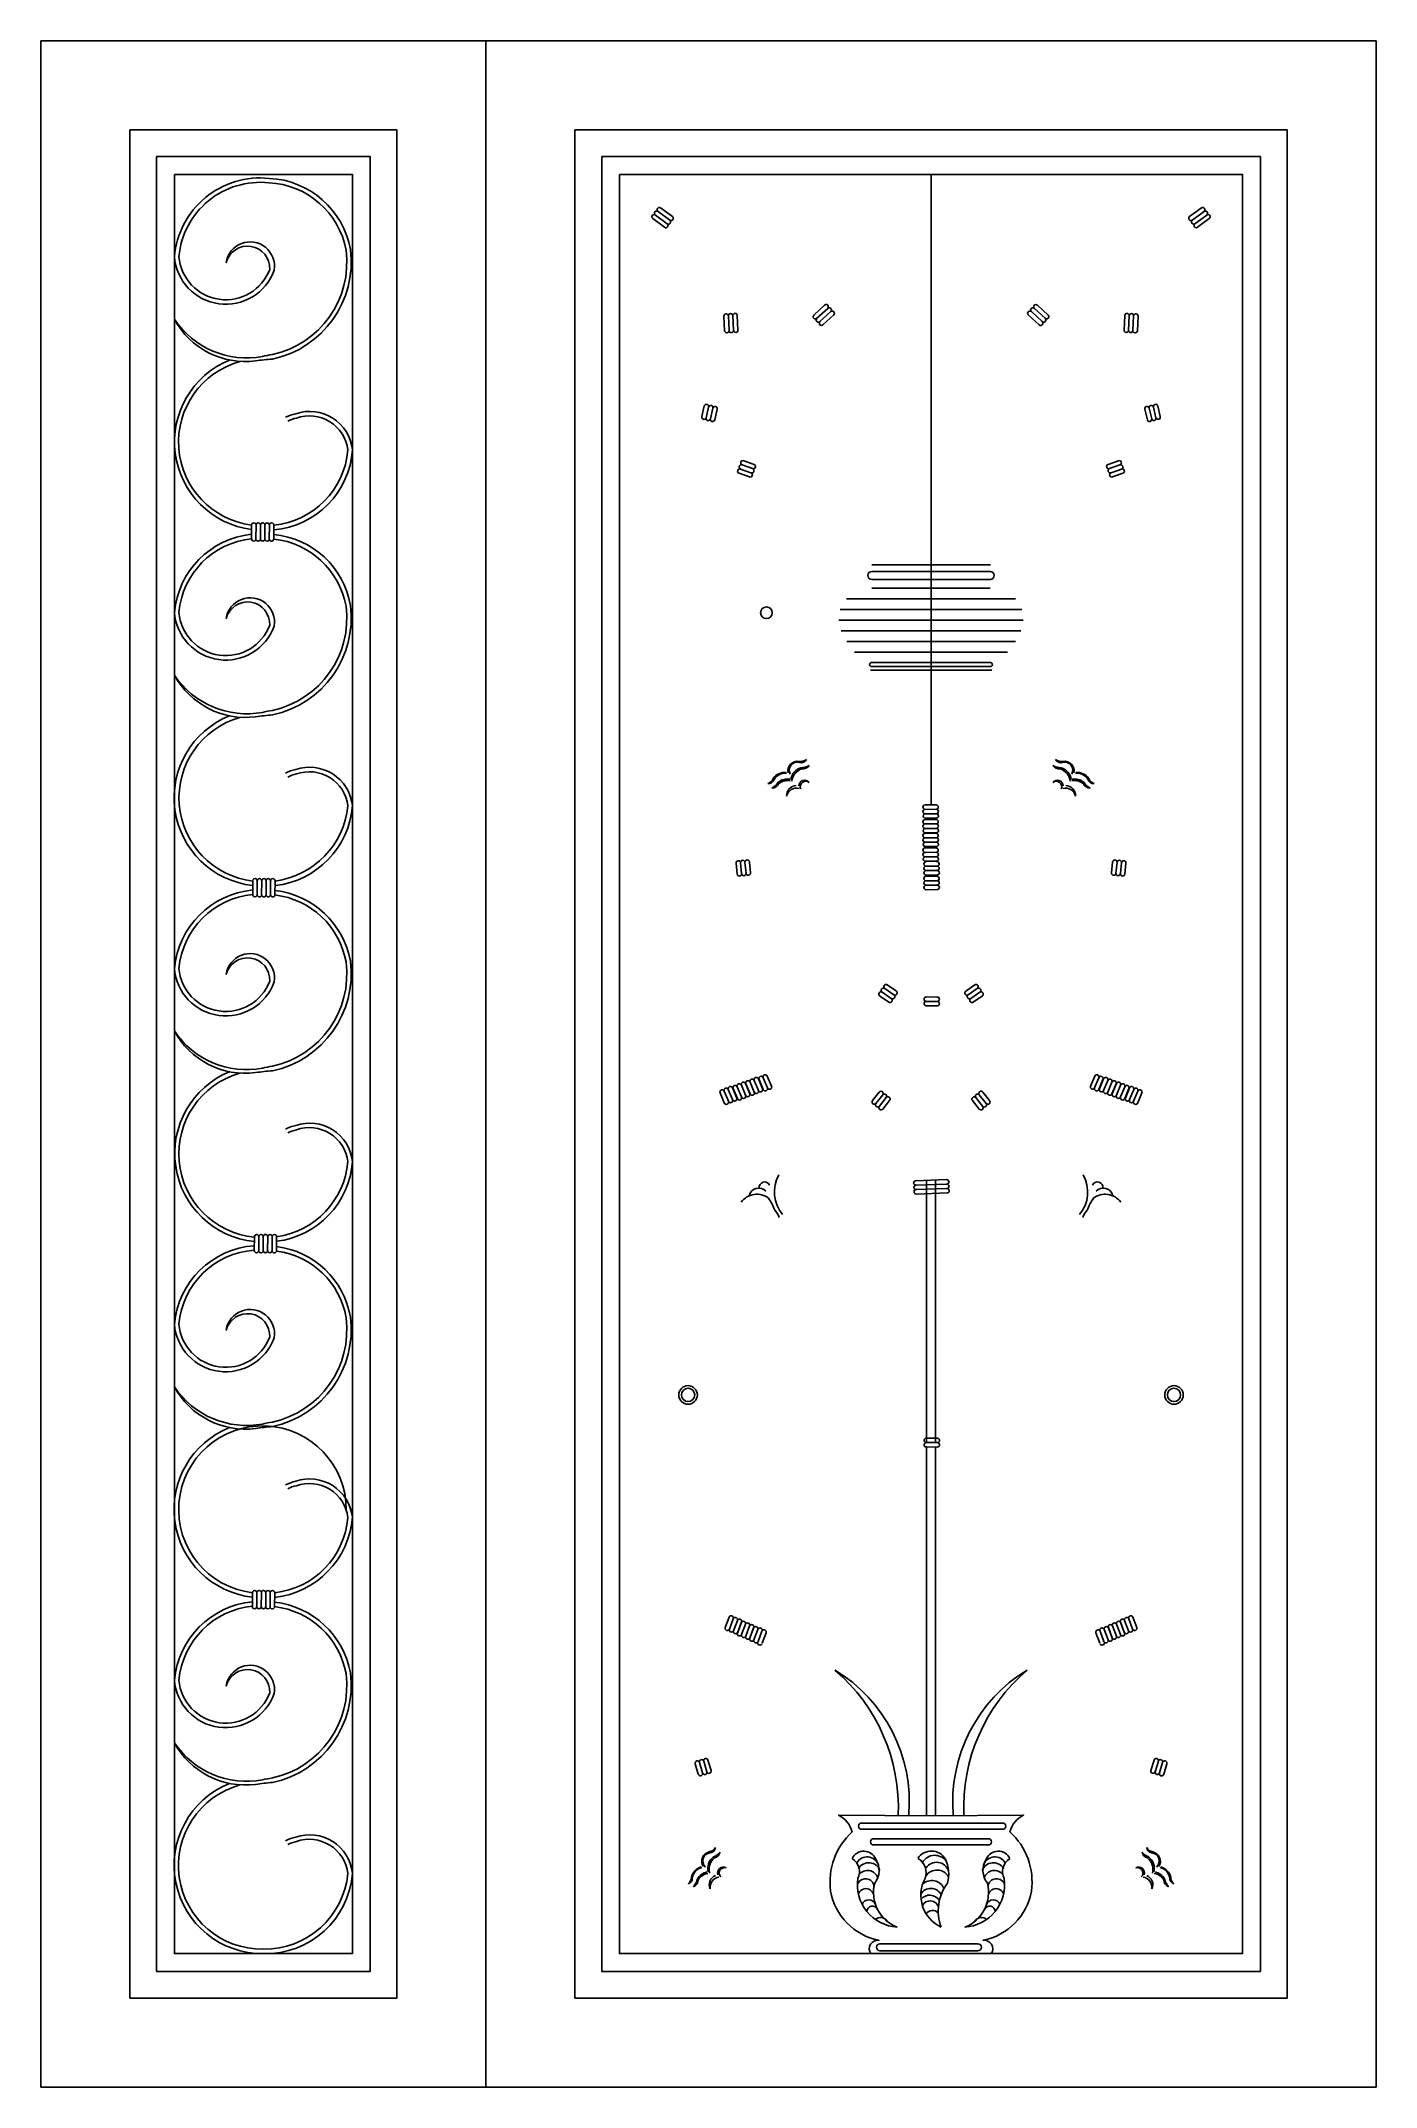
# Model space of a CAD drawing. Header units: metres. Extents: x 0 to 1500, y 0 to 2300.
import ezdxf

# ---------------------------------------------------------------- set-up
doc = ezdxf.new("R2010")
doc.units = ezdxf.units.M
doc.layers.add('3', color=3, linetype='Continuous')
doc.layers.add('4', color=4, linetype='Continuous')

msp = doc.modelspace()

# ---------------------------------------------------------------- linework, layer by layer
at = {"layer": '3'}
for p, q in [((1000, 2150), (1000, 1441.31)), ((1000, 2150), (1000, 1441.31)), ((687.33, 2100.27), (700.56, 2090.49)), ((690.3, 2104.3), (703.53, 2094.52)), ((693.28, 2108.32), (706.51, 2098.54)), ((696.25, 2112.34), (709.48, 2102.56)), ((1303.75, 2112.34), (1290.52, 2102.56)), ((1306.72, 2108.32), (1293.49, 2098.54)), ((1309.7, 2104.3), (1296.47, 2094.52)), ((1312.67, 2100.27), (1299.44, 2090.49)), ((880.49, 2003.02), (868.41, 1991.86)), ((1119.51, 2003.02), (1131.59, 1991.86)), ((767.35, 1990.64), (768.14, 1974.21)), ((772.34, 1990.88), (773.13, 1974.45)), ((777.34, 1991.12), (778.13, 1974.69)), ((782.33, 1991.36), (783.12, 1974.93)), ((883.89, 1999.35), (871.8, 1988.19)), ((887.28, 1995.67), (875.19, 1984.51)), ((890.67, 1992), (878.58, 1980.84)), ((1109.33, 1992), (1121.42, 1980.84)), ((1112.72, 1995.67), (1124.81, 1984.51)), ((1116.11, 1999.35), (1128.2, 1988.19)), ((1217.67, 1991.36), (1216.88, 1974.93)), ((1222.66, 1991.12), (1221.87, 1974.69)), ((1227.66, 1990.88), (1226.87, 1974.45)), ((1232.65, 1990.64), (1231.86, 1974.21)), ((745.3, 1889.7), (742.42, 1877.72)), ((750.15, 1888.45), (747.26, 1876.47)), ((754.99, 1887.21), (752.1, 1875.23)), ((1245.01, 1887.21), (1247.9, 1875.23)), ((1249.85, 1888.45), (1252.74, 1876.47)), ((1254.7, 1889.7), (1257.58, 1877.72)), ((759.83, 1885.96), (756.94, 1873.98)), ((1240.17, 1885.96), (1243.06, 1873.98)), ((786.06, 1818.7), (797.68, 1814.61)), ((787.79, 1823.39), (799.41, 1819.3)), ((789.53, 1828.08), (801.15, 1823.99)), ((1210.47, 1828.08), (1198.85, 1823.99)), ((1212.21, 1823.39), (1200.59, 1819.3)), ((1213.94, 1818.7), (1202.32, 1814.61)), ((784.33, 1814.01), (795.95, 1809.92)), ((1215.67, 1814.01), (1204.05, 1809.92)), ((241.58, 1740.28), (241.68, 1755.87)), ((261.58, 1740.16), (261.68, 1755.75)), ((933.34, 1711.11), (1066.66, 1711.11)), ((933.34, 1703.45), (1066.66, 1703.45)), ((933.34, 1694.77), (1066.66, 1694.77)), ((933.6, 1684.74), (1066.4, 1684.74)), ((898.06, 1660.74), (1101.94, 1660.74)), ((905.02, 1672.74), (1094.98, 1672.74)), ((896.5, 1648.74), (1103.5, 1648.74)), ((899.13, 1636.74), (1100.87, 1636.74)), ((905.24, 1624.74), (1094.76, 1624.74)), ((914.02, 1612.74), (1085.98, 1612.74)), ((1068.15, 1592.86), (931.85, 1592.86)), ((933.34, 1601.32), (1066.66, 1601.32)), ((933.34, 1596.73), (1066.66, 1596.73)), ((1005.65, 1441.34), (993.33, 1441.26)), ((1005.76, 1436.34), (993.44, 1436.26)), ((1005.87, 1431.35), (993.55, 1431.26)), ((1005.98, 1426.35), (993.66, 1426.27)), ((1005.65, 1424.89), (993.33, 1424.81)), ((1005.65, 1409.41), (993.33, 1409.33)), ((1005.76, 1419.9), (993.44, 1419.81)), ((1005.76, 1404.41), (993.44, 1404.33)), ((1005.87, 1414.9), (993.55, 1414.82)), ((1005.98, 1409.9), (993.66, 1409.82)), ((1005.65, 1392.96), (993.33, 1392.88)), ((1005.76, 1387.97), (993.44, 1387.88)), ((1005.87, 1399.42), (993.55, 1399.33)), ((1005.87, 1382.97), (993.55, 1382.89)), ((1005.98, 1394.42), (993.66, 1394.34)), ((782.23, 1363.57), (781.04, 1375.83)), ((787.21, 1363.98), (786.02, 1376.24)), ((792.19, 1364.39), (791, 1376.65)), ((797.18, 1364.79), (795.99, 1377.06)), ((1005.98, 1377.97), (993.66, 1377.89)), ((1006.62, 1361.03), (994.3, 1360.95)), ((1006.73, 1372.48), (994.41, 1372.4)), ((1006.84, 1367.49), (994.52, 1367.4)), ((1006.94, 1362.49), (994.62, 1362.41)), ((1202.82, 1364.79), (1204.01, 1377.06)), ((1207.81, 1364.39), (1209, 1376.65)), ((1212.79, 1363.98), (1213.98, 1376.24)), ((1217.77, 1363.57), (1218.96, 1375.83)), ((242.92, 1340.35), (243.02, 1355.94)), ((262.92, 1340.22), (263.02, 1355.81)), ((1006.73, 1356.04), (994.41, 1355.95)), ((1006.84, 1351.04), (994.52, 1350.96)), ((1006.94, 1346.04), (994.62, 1345.96)), ((942.27, 1226.51), (952.47, 1219.61)), ((945.13, 1230.61), (955.33, 1223.71)), ((948, 1234.71), (958.2, 1227.8)), ((950.86, 1238.81), (961.06, 1231.9)), ((1006.98, 1225.31), (994.66, 1225.44)), ((1007, 1220.31), (994.68, 1220.44)), ((1049.14, 1238.81), (1038.94, 1231.9)), ((1052, 1234.71), (1041.8, 1227.8)), ((1054.87, 1230.61), (1044.67, 1223.71)), ((1057.73, 1226.51), (1047.53, 1219.61)), ((1007.03, 1215.31), (994.71, 1215.44)), ((791.6, 1128.03), (796.34, 1116.65)), ((792.11, 1127.85), (796.85, 1116.48)), ((796.76, 1129.7), (801.49, 1118.33)), ((801.4, 1131.55), (806.14, 1120.18)), ((806.05, 1133.41), (810.78, 1122.03)), ((806.8, 1132.74), (811.54, 1121.37)), ((811.45, 1134.59), (816.18, 1123.22)), ((816.09, 1136.45), (820.83, 1125.07)), ((1183.91, 1136.45), (1179.17, 1125.07)), ((1188.55, 1134.59), (1183.82, 1123.22)), ((1193.2, 1132.74), (1188.46, 1121.37)), ((1193.95, 1133.41), (1189.22, 1122.03)), ((1198.6, 1131.55), (1193.86, 1120.18)), ((1203.24, 1129.7), (1198.51, 1118.33)), ((1207.89, 1127.85), (1203.15, 1116.48)), ((1208.4, 1128.03), (1203.66, 1116.65)), ((762.98, 1117.58), (767.72, 1106.21)), ((767.63, 1119.43), (772.36, 1108.06)), ((772.27, 1121.28), (777.01, 1109.91)), ((776.92, 1123.14), (781.65, 1111.76)), ((777.67, 1122.47), (782.41, 1111.1)), ((782.32, 1124.32), (787.05, 1112.95)), ((786.96, 1126.17), (791.7, 1114.8)), ((934.26, 1108.86), (941.92, 1118.51)), ((938.13, 1105.69), (945.79, 1115.34)), ((942, 1102.52), (949.66, 1112.17)), ((945.86, 1099.35), (953.52, 1109)), ((1054.14, 1099.35), (1046.48, 1109)), ((1058, 1102.52), (1050.34, 1112.17)), ((1061.87, 1105.69), (1054.21, 1115.34)), ((1065.74, 1108.86), (1058.08, 1118.51)), ((1213.04, 1126.17), (1208.3, 1114.8)), ((1217.68, 1124.32), (1212.95, 1112.95)), ((1222.33, 1122.47), (1217.59, 1111.1)), ((1223.08, 1123.14), (1218.35, 1111.76)), ((1227.73, 1121.28), (1222.99, 1109.91)), ((1232.37, 1119.43), (1227.64, 1108.06)), ((1237.02, 1117.58), (1232.28, 1106.21)), ((982.83, 1018.84), (1017.41, 1019.99)), ((983.07, 1013.85), (1017.65, 1015)), ((995, 1019.41), (995, 724.44)), ((1005, 1019.41), (1005, 724.44)), ((983.31, 1008.86), (1017.89, 1010)), ((983.55, 1003.86), (1018.13, 1005.01)), ((244.69, 940.33), (244.79, 955.92)), ((264.69, 940.2), (264.79, 955.79)), ((1007.04, 729.37), (994.72, 729.49)), ((1007.06, 724.37), (994.74, 724.49)), ((1007.08, 719.37), (994.76, 719.49)), ((995, 719.47), (995, 305.09)), ((1005, 719.47), (1005, 305.09)), ((237.52, 540.18), (237.61, 555.78)), ((242.52, 540.15), (242.61, 555.74)), ((262.51, 540.02), (262.61, 555.62)), ((768.86, 516.65), (773.2, 528.18)), ((773.51, 514.82), (777.86, 526.35)), ((778.17, 512.98), (782.51, 524.51)), ((782.48, 510.49), (786.83, 522.02)), ((782.82, 511.15), (787.16, 522.68)), ((787.14, 508.65), (791.48, 520.18)), ((791.79, 506.82), (796.13, 518.35)), ((796.36, 504.58), (800.71, 516.11)), ((796.44, 504.99), (800.78, 516.52)), ((801.02, 502.75), (805.36, 514.28)), ((805.67, 500.91), (810.01, 512.44)), ((810.32, 499.08), (814.66, 510.61)), ((1189.68, 499.08), (1185.34, 510.61)), ((1194.33, 500.91), (1189.99, 512.44)), ((1198.98, 502.75), (1194.64, 514.28)), ((1203.56, 504.99), (1199.22, 516.52)), ((1203.64, 504.58), (1199.29, 516.11)), ((1208.21, 506.82), (1203.87, 518.35)), ((1212.86, 508.65), (1208.52, 520.18)), ((1217.18, 511.15), (1212.84, 522.68)), ((1217.52, 510.49), (1213.17, 522.02)), ((1221.83, 512.98), (1217.49, 524.51)), ((1226.49, 514.82), (1222.14, 526.35)), ((1231.14, 516.65), (1226.8, 528.18)), ((738.55, 351.7), (734.99, 363.5)), ((743.36, 353.07), (739.8, 364.87)), ((748.16, 354.44), (744.61, 366.24)), ((752.97, 355.81), (749.42, 367.61)), ((1247.03, 355.81), (1250.58, 367.61)), ((1251.84, 354.44), (1255.39, 366.24)), ((1256.64, 353.07), (1260.2, 364.87)), ((1261.45, 351.7), (1265.01, 363.5)), ((921.99, 296.83), (1080.39, 296.83)), ((921.99, 289.77), (1080.39, 289.77)), ((935.52, 279.18), (1064.48, 279.18)), ((935.52, 272.12), (1064.48, 272.12)), ((942.6, 160.96), (1052.72, 160.96)), ((942.6, 153.31), (1052.72, 153.31))]:
    msp.add_line(p, q, dxfattribs=at)
for points in [[(130, 2170), (370, 2170), (370, 130), (130, 130)], [(630, 2170), (1370, 2170), (1370, 130), (630, 130)], [(150, 2150), (350, 2150), (350, 150), (150, 150)], [(650, 2150), (1350, 2150), (1350, 150), (650, 150)]]:
    msp.add_lwpolyline(points, close=True, dxfattribs=at)
msp.add_lwpolyline([(150, 1987.11, 0.3), (248.91, 1945.29, -0.03), (259.97, 1947.45, 0.39), (342.78, 2064.73, 0.35), (256.06, 2140.53, 0.42), (155.06, 2057.5, 0.8), (257.03, 2043.24, 0.9), (208.12, 2050.84, -1.01), (261.98, 2042.32, -0.81), (150, 2057.5, -0.42), (256.51, 2145.51, -0.35), (347.72, 2065.49, -0.39), (260.21, 1942.39, 0.02), (241.2, 1940.3, -0.31)], format="xyb", close=True, dxfattribs=at)
for points in [[(211.85, 1941.3, 0.77), (236.65, 1750.78, 0.77)], [(223.58, 1939.58, 0.82), (236.68, 1755.8, 0.82)], [(261.65, 1750.36, 0.37), (350, 1840.55, 0.48), (286.2, 1880.92, 0.08), (274.9, 1876.9)], [(261.68, 1755.51, 0.36), (344.85, 1840.24, 0.48), (287.01, 1875.98, 0.08), (277.32, 1872.52)], [(236.68, 1755.91), (236.58, 1740.31, 1.01), (241.58, 1740.28, 1.04), (246.58, 1740.25)], [(251.68, 1755.81, 1), (246.68, 1755.84), (246.58, 1740.25, 1), (251.58, 1740.22), (251.68, 1755.81, -1), (256.68, 1755.78), (256.58, 1740.19, -1), (251.58, 1740.22)], [(236.58, 1740.43, 0.36), (155.06, 1657.5, 0.8), (257.03, 1643.24, 0.9), (208.12, 1650.84, -1.01), (261.98, 1642.32, -0.81), (150, 1657.5, -0.36), (236.62, 1745.46)], [(261.62, 1745.15, -0.34), (347.72, 1665.49, -0.39), (260.21, 1542.39, 0.02), (241.2, 1540.3, -0.31), (150, 1587.11, 0.3), (248.91, 1545.29, -0.03), (259.97, 1547.45, 0.39), (342.78, 1664.73, 0.33), (261.58, 1740.13, 0.33)], [(211.85, 1541.3, 0.78), (237.98, 1350.62, 0.78)], [(223.58, 1539.58, 0.82), (238.02, 1355.63, 0.82)], [(262.98, 1350.49, 0.36), (350, 1440.55, 0.48), (286.2, 1480.92, 0.08), (274.9, 1476.9)], [(263.02, 1355.66, 0.35), (344.85, 1440.24, 0.48), (287.01, 1475.98, 0.08), (277.32, 1472.52)], [(816.68, 1465.3, 0.22), (822.84, 1470.98, -0.28), (837.26, 1477.65, -0.28)], [(816.68, 1465.3, 0.38), (823.59, 1469.96, -0.29), (837.77, 1476.86, -0.29)], [(859.96, 1492.33, -0.22), (851.87, 1490.17, 0.53), (839.54, 1477.2)], [(859.96, 1492.33, -0.38), (852.33, 1488.99, 0.64), (841.7, 1475.86)], [(863, 1485.48, -0.1), (853.64, 1482.97, 0.29), (842.57, 1469.8)], [(862.97, 1485.5, -0.29), (854.91, 1481.82, 0.3), (843.64, 1467.76)], [(1137, 1485.48, 0.1), (1146.36, 1482.97, -0.29), (1157.43, 1469.8)], [(1137.03, 1485.5, 0.29), (1145.09, 1481.82, -0.3), (1156.36, 1467.76)], [(1140.04, 1492.33, 0.22), (1148.13, 1490.17, -0.53), (1160.46, 1477.2)], [(1140.04, 1492.33, 0.38), (1147.67, 1488.99, -0.64), (1158.3, 1475.86)], [(1183.32, 1465.3, -0.38), (1176.41, 1469.96, 0.29), (1162.23, 1476.86, 0.29)], [(1183.32, 1465.3, -0.22), (1177.16, 1470.98, 0.28), (1162.74, 1477.65, 0.28)], [(821.28, 1460.06, 0.1), (828.41, 1466.62, -0.22), (841.35, 1470.07, -0.22)], [(821.28, 1460.09, 0.29), (828.69, 1464.94, -0.23), (841.62, 1468.31, -0.23)], [(1178.72, 1460.09, -0.29), (1171.31, 1464.94, 0.23), (1158.38, 1468.31, 0.23)], [(1178.72, 1460.06, -0.1), (1171.59, 1466.62, 0.22), (1158.65, 1470.07, 0.22)], [(253.02, 1355.88, 1), (248.02, 1355.91), (247.92, 1340.32, 1), (252.92, 1340.29), (253.02, 1355.88, -1), (258.02, 1355.85), (257.92, 1340.25, -1), (252.92, 1340.29)], [(237.92, 1340.57, 0.36), (155.06, 1257.5, 0.8), (257.03, 1243.24, 0.9), (208.12, 1250.84, -1.01), (261.98, 1242.32, -0.81), (150, 1257.5, -0.36), (237.95, 1345.59)], [(262.95, 1345.01, -0.33), (347.72, 1265.49, -0.39), (260.21, 1142.39, 0.02), (241.2, 1140.3, -0.31), (150, 1187.11, 0.3), (248.91, 1145.29, -0.03), (259.97, 1147.45, 0.39), (342.78, 1264.73, 0.33), (262.9, 1339.98)], [(238.02, 1355.97), (237.92, 1340.38, 1.01), (242.92, 1340.35, 1.04), (247.92, 1340.32)], [(211.85, 1141.3, 0.78), (239.76, 950.44, 0.78)], [(223.58, 1139.58, 0.83), (239.79, 955.44, 0.83)], [(264.76, 950.7, 0.36), (350, 1040.55, 0.48), (286.2, 1080.92, 0.08), (274.9, 1076.9)], [(264.79, 955.9, 0.35), (344.85, 1040.24, 0.48), (287.01, 1075.98, 0.08), (277.32, 1072.52)], [(239.7, 940.72, 0.37), (155.06, 857.5, 0.8), (257.03, 843.24, 0.9), (208.12, 850.84, -1.01), (261.98, 842.32, -0.81), (150, 857.5, -0.37), (239.73, 945.74)], [(264.72, 944.79, -0.33), (347.72, 865.49, -0.39), (260.21, 742.39, 0.02), (241.2, 740.3, -0.31), (150, 787.11, 0.3), (248.91, 745.29, -0.03), (259.97, 747.45, 0.39), (342.78, 864.73, 0.33), (264.65, 939.76, 0.33)], [(239.79, 955.95), (239.69, 940.36, 1.01), (244.69, 940.33, 1.04), (249.69, 940.3)], [(254.79, 955.86, 1), (249.79, 955.89), (249.69, 940.3, 1), (254.69, 940.27), (254.79, 955.86, -1), (259.79, 955.83), (259.69, 940.23, -1), (254.69, 940.27)], [(211.85, 741.3, 0.78), (237.58, 550.67, 0.78)], [(342.97, 648.66, 2.23), (237.61, 555.68, 2.23)], [(262.58, 550.45, 0.36), (350, 640.55, 0.48), (286.2, 680.92, 0.08), (274.9, 676.9)], [(262.61, 555.62, 0.36), (344.85, 640.24, 0.48), (287.01, 675.98, 0.08), (277.32, 672.52)], [(252.61, 555.68, 1), (247.61, 555.71), (247.52, 540.12, 1), (252.51, 540.09), (252.61, 555.68, -1), (257.61, 555.65), (257.51, 540.06, -1), (252.51, 540.09)], [(237.52, 540.53, 0.36), (155.06, 457.5, 0.8), (257.03, 443.24, 0.9), (208.12, 450.84, -1.01), (261.98, 442.32, -0.81), (150, 457.5, -0.36), (237.55, 545.55)], [(262.55, 545.05, -0.33), (347.72, 465.49, -0.39), (260.21, 342.39, 0.02), (241.2, 340.3, -0.31), (150, 387.11, 0.3), (248.91, 345.29, -0.03), (259.97, 347.45, 0.39), (342.78, 464.73, 0.33), (262.51, 540.02, 0.33)], [(211.85, 341.3, 0.83), (250, 150, 0.4), (350, 240.55, 0.48), (286.2, 280.92, 0.08), (274.9, 276.9)], [(223.58, 339.58, 0.88), (249.76, 155, 0.39), (344.85, 240.24, 0.48), (287.01, 275.98, 0.08), (277.32, 272.52)], [(932.29, 150, -0.64), (941.43, 165.07, -0.31), (887.25, 220.36, -0.25), (911.39, 286.83, 0.22), (896.08, 305.65), (1000, 305.06)], [(1067.71, 150, 0.64), (1058.57, 165.07, 0.31), (1112.75, 220.36, 0.25), (1088.61, 286.83, -0.22), (1103.92, 305.65), (1000, 305.06)], [(757.68, 269.28, -0.22), (750.92, 264.34, 0.53), (744.09, 247.8)], [(757.68, 269.28, -0.38), (751.77, 263.41, 0.64), (746.59, 247.33)], [(762.98, 263.98, -0.1), (755.17, 258.27, 0.29), (749.59, 241.99)], [(762.96, 263.99, -0.29), (756.76, 257.66, 0.3), (751.32, 240.48)], [(911.39, 256.83, -0.39), (917.87, 234.48, 0.44), (962.04, 179.78, 0.36)], [(937.89, 256.24, -0.32), (936.71, 229.18, 0.38), (962.04, 179.78, 0.36)], [(985.59, 256.83, -0.37), (993.24, 234.48, 0.43), (1011.5, 179.78, 0.36)], [(1016.21, 256.24, -0.17), (1018.56, 229.18, 0.26), (1011.5, 179.78, 0.36)], [(1088.61, 256.83, 0.39), (1082.13, 234.48, -0.44), (1037.96, 179.78, -0.36)], [(1062.11, 256.24, 0.32), (1063.29, 229.18, -0.38), (1037.96, 179.78, -0.36)], [(1237.02, 263.98, 0.1), (1244.83, 258.27, -0.29), (1250.41, 241.99)], [(1237.04, 263.99, 0.29), (1243.24, 257.66, -0.3), (1248.68, 240.48)], [(1242.32, 269.28, 0.22), (1249.08, 264.34, -0.53), (1255.91, 247.8)], [(1242.32, 269.28, 0.38), (1248.23, 263.41, -0.64), (1253.41, 247.33)], [(727.06, 228.46, 0.22), (730.75, 235.98, -0.28), (741.8, 247.4, -0.28)], [(727.06, 228.46, 0.38), (731.82, 235.29, -0.29), (742.56, 246.85, -0.29)], [(733.23, 225.25, 0.29), (738.4, 232.45, -0.23), (749.23, 240.26, -0.23)], [(733.24, 225.23, 0.1), (737.52, 233.91, -0.22), (748.35, 241.8, -0.22)], [(1266.77, 225.25, -0.29), (1261.6, 232.45, 0.23), (1250.77, 240.26, 0.23)], [(1266.76, 225.23, -0.1), (1262.48, 233.91, 0.22), (1251.65, 241.8, 0.22)], [(1272.94, 228.46, -0.38), (1268.18, 235.29, 0.29), (1257.44, 246.85, 0.29)], [(1272.94, 228.46, -0.22), (1269.25, 235.98, 0.28), (1258.2, 247.4, 0.28)]]:
    msp.add_lwpolyline(points, format="xyb", dxfattribs=at)
for centre, radius in [((815.05, 1657.23), 6.58), ((727.03, 778.02), 10.45), ((727.03, 778.02), 7.45), ((1272.97, 778.02), 10.45), ((1272.97, 778.02), 7.45)]:
    msp.add_circle(centre, radius, dxfattribs=at)
for centre, radius, start, end in [((688.82, 2102.28), 2.5, 53.53, 233.53), ((691.79, 2106.31), 2.5, 53.53, 233.53), ((694.76, 2110.33), 2.5, 53.53, 233.53), ((702.05, 2092.51), 2.5, 233.53, 53.53), ((705.02, 2096.53), 2.5, 233.53, 53.53), ((707.99, 2100.55), 2.5, 233.53, 53.53), ((1292.01, 2100.55), 2.5, 126.47, 306.47), ((1294.98, 2096.53), 2.5, 126.47, 306.47), ((1297.95, 2092.51), 2.5, 126.47, 306.47), ((1305.24, 2110.33), 2.5, 306.47, 126.47), ((1308.21, 2106.31), 2.5, 306.47, 126.47), ((1311.18, 2102.28), 2.5, 306.47, 126.47), ((882.19, 2001.18), 2.5, 312.71, 132.71), ((1117.81, 2001.18), 2.5, 47.29, 227.29), ((769.85, 1990.76), 2.5, 2.74, 182.74), ((774.84, 1991), 2.5, 2.74, 182.74), ((779.84, 1991.24), 2.5, 2.74, 182.74), ((870.1, 1990.03), 2.5, 132.71, 312.71), ((873.49, 1986.35), 2.5, 132.71, 312.71), ((876.88, 1982.68), 2.5, 132.71, 312.71), ((885.58, 1997.51), 2.5, 312.71, 132.71), ((888.97, 1993.84), 2.5, 312.71, 132.71), ((1111.03, 1993.84), 2.5, 47.29, 227.29), ((1114.42, 1997.51), 2.5, 47.29, 227.29), ((1123.12, 1982.68), 2.5, 227.29, 47.29), ((1126.51, 1986.35), 2.5, 227.29, 47.29), ((1129.9, 1990.03), 2.5, 227.29, 47.29), ((1220.16, 1991.24), 2.5, 357.26, 177.26), ((1225.16, 1991), 2.5, 357.26, 177.26), ((1230.15, 1990.76), 2.5, 357.26, 177.26), ((770.63, 1974.33), 2.5, 182.74, 2.74), ((775.63, 1974.57), 2.5, 182.74, 2.74), ((780.62, 1974.81), 2.5, 182.74, 2.74), ((1219.38, 1974.81), 2.5, 177.26, 357.26), ((1224.37, 1974.57), 2.5, 177.26, 357.26), ((1229.37, 1974.33), 2.5, 177.26, 357.26), ((747.73, 1889.07), 2.5, 345.58, 165.58), ((752.57, 1887.83), 2.5, 345.58, 165.58), ((757.41, 1886.58), 2.5, 345.58, 165.58), ((1242.59, 1886.58), 2.5, 14.42, 194.42), ((1247.43, 1887.83), 2.5, 14.42, 194.42), ((1252.27, 1889.07), 2.5, 14.42, 194.42), ((744.84, 1877.1), 2.5, 165.58, 345.58), ((749.68, 1875.85), 2.5, 165.58, 345.58), ((754.52, 1874.61), 2.5, 165.58, 345.58), ((1245.48, 1874.61), 2.5, 194.42, 14.42), ((1250.32, 1875.85), 2.5, 194.42, 14.42), ((1255.16, 1877.1), 2.5, 194.42, 14.42), ((785.19, 1816.36), 2.5, 69.72, 249.72), ((786.93, 1821.05), 2.5, 69.72, 249.72), ((788.66, 1825.74), 2.5, 69.72, 249.72), ((798.55, 1816.95), 2.5, 249.72, 69.72), ((800.28, 1821.64), 2.5, 249.72, 69.72), ((1199.72, 1821.64), 2.5, 110.28, 290.28), ((1201.45, 1816.95), 2.5, 110.28, 290.28), ((1211.34, 1825.74), 2.5, 290.28, 110.28), ((1213.07, 1821.05), 2.5, 290.28, 110.28), ((1214.81, 1816.36), 2.5, 290.28, 110.28), ((796.81, 1812.26), 2.5, 249.72, 69.72), ((1203.19, 1812.26), 2.5, 110.28, 290.28), ((239.18, 1755.89), 2.5, 359.64, 179.64), ((244.18, 1755.86), 2.5, 359.64, 179.64), ((259.18, 1755.76), 2.5, 359.64, 179.64), ((259.08, 1740.17), 2.5, 179.64, 359.64), ((933.34, 1699.11), 4.34, 90, 270), ((1066.66, 1699.11), 4.34, 270, 90), ((933.34, 1599.02), 2.3, 90, 270), ((1066.66, 1599.02), 2.3, 270, 90), ((848.88, 1451.9), 11.13, 91.31, 183.68), ((849.17, 1448.41), 11.74, 77.19, 166.31), ((858.04, 1462.62), 6.42, 38.13, 179.33), ((859.32, 1461.69), 6.17, 52.42, 203.16), ((1141.96, 1462.62), 6.42, 0.67, 141.87), ((1140.68, 1461.69), 6.17, 336.84, 127.58), ((1150.83, 1448.41), 11.74, 13.69, 102.81), ((1151.12, 1451.9), 11.13, 356.32, 88.69), ((993.38, 1438.76), 2.5, 91.24, 271.24), ((993.49, 1433.76), 2.5, 91.24, 271.24), ((993.6, 1428.77), 2.5, 91.24, 271.24), ((1005.7, 1438.84), 2.5, 271.24, 91.24), ((1005.81, 1433.84), 2.5, 271.24, 91.24), ((1005.92, 1428.85), 2.5, 271.24, 91.24), ((993.38, 1422.31), 2.5, 91.24, 271.24), ((993.38, 1406.83), 2.5, 91.24, 271.24), ((993.49, 1417.32), 2.5, 91.24, 271.24), ((993.49, 1401.83), 2.5, 91.24, 271.24), ((993.6, 1412.32), 2.5, 91.24, 271.24), ((1005.7, 1422.39), 2.5, 271.24, 91.24), ((1005.7, 1406.91), 2.5, 271.24, 91.24), ((1005.81, 1417.4), 2.5, 271.24, 91.24), ((1005.81, 1401.91), 2.5, 271.24, 91.24), ((1005.92, 1412.4), 2.5, 271.24, 91.24), ((993.38, 1390.38), 2.5, 91.24, 271.24), ((993.49, 1385.38), 2.5, 91.24, 271.24), ((993.6, 1396.83), 2.5, 91.24, 271.24), ((993.6, 1380.39), 2.5, 91.24, 271.24), ((1005.7, 1390.46), 2.5, 271.24, 91.24), ((1005.81, 1385.47), 2.5, 271.24, 91.24), ((1005.92, 1396.92), 2.5, 271.24, 91.24), ((1005.92, 1380.47), 2.5, 271.24, 91.24), ((240.52, 1355.96), 2.5, 359.64, 179.64), ((245.52, 1355.93), 2.5, 359.64, 179.64), ((260.52, 1355.83), 2.5, 359.64, 179.64), ((783.53, 1376.04), 2.5, 4.68, 184.68), ((784.72, 1363.77), 2.5, 184.68, 4.68), ((788.51, 1376.45), 2.5, 4.68, 184.68), ((789.7, 1364.18), 2.5, 184.68, 4.68), ((793.49, 1376.85), 2.5, 4.68, 184.68), ((794.69, 1364.59), 2.5, 184.68, 4.68), ((994.35, 1374.9), 2.5, 91.24, 271.24), ((994.35, 1358.45), 2.5, 91.24, 271.24), ((994.46, 1369.9), 2.5, 91.24, 271.24), ((994.57, 1364.9), 2.5, 91.24, 271.24), ((1006.67, 1374.98), 2.5, 271.24, 91.24), ((1006.67, 1358.53), 2.5, 271.24, 91.24), ((1006.78, 1369.98), 2.5, 271.24, 91.24), ((1006.89, 1364.99), 2.5, 271.24, 91.24), ((1205.31, 1364.59), 2.5, 175.32, 355.32), ((1206.51, 1376.85), 2.5, 355.32, 175.32), ((1210.3, 1364.18), 2.5, 175.32, 355.32), ((1211.49, 1376.45), 2.5, 355.32, 175.32), ((1215.28, 1363.77), 2.5, 175.32, 355.32), ((1216.47, 1376.04), 2.5, 355.32, 175.32), ((260.42, 1340.24), 2.5, 179.64, 359.64), ((994.46, 1353.45), 2.5, 91.24, 271.24), ((994.57, 1348.46), 2.5, 91.24, 271.24), ((1006.78, 1353.54), 2.5, 271.24, 91.24), ((1006.89, 1348.54), 2.5, 271.24, 91.24), ((943.7, 1228.56), 2.5, 55.04, 235.04), ((946.56, 1232.66), 2.5, 55.04, 235.04), ((949.43, 1236.76), 2.5, 55.04, 235.04), ((953.9, 1221.66), 2.5, 235.04, 55.04), ((956.77, 1225.75), 2.5, 235.04, 55.04), ((959.63, 1229.85), 2.5, 235.04, 55.04), ((994.67, 1222.94), 2.5, 90.28, 270.28), ((994.69, 1217.94), 2.5, 90.28, 270.28), ((1006.99, 1222.81), 2.5, 270.28, 90.28), ((1007.01, 1217.81), 2.5, 270.28, 90.28), ((1040.37, 1229.85), 2.5, 124.96, 304.96), ((1043.23, 1225.75), 2.5, 124.96, 304.96), ((1046.1, 1221.66), 2.5, 124.96, 304.96), ((1050.57, 1236.76), 2.5, 304.96, 124.96), ((1053.44, 1232.66), 2.5, 304.96, 124.96), ((1056.3, 1228.56), 2.5, 304.96, 124.96), ((784.64, 1125.25), 2.5, 21.74, 201.74), ((789.28, 1127.1), 2.5, 21.74, 201.74), ((794.44, 1128.78), 2.5, 21.74, 201.74), ((799.08, 1130.63), 2.5, 21.74, 201.74), ((803.72, 1132.48), 2.5, 21.74, 201.74), ((809.12, 1133.67), 2.5, 21.74, 201.74), ((813.77, 1135.52), 2.5, 21.74, 201.74), ((1186.23, 1135.52), 2.5, 338.26, 158.26), ((1190.88, 1133.67), 2.5, 338.26, 158.26), ((1196.28, 1132.48), 2.5, 338.26, 158.26), ((1200.92, 1130.63), 2.5, 338.26, 158.26), ((1205.56, 1128.78), 2.5, 338.26, 158.26), ((1210.72, 1127.1), 2.5, 338.26, 158.26), ((1215.36, 1125.25), 2.5, 338.26, 158.26), ((765.31, 1118.5), 2.5, 21.74, 201.74), ((769.95, 1120.36), 2.5, 21.74, 201.74), ((770.04, 1107.13), 2.5, 201.74, 21.74), ((774.59, 1122.21), 2.5, 21.74, 201.74), ((774.69, 1108.98), 2.5, 201.74, 21.74), ((779.33, 1110.84), 2.5, 201.74, 21.74), ((779.99, 1123.4), 2.5, 21.74, 201.74), ((784.73, 1112.02), 2.5, 201.74, 21.74), ((789.37, 1113.87), 2.5, 201.74, 21.74), ((794.02, 1115.73), 2.5, 201.74, 21.74), ((799.17, 1117.4), 2.5, 201.74, 21.74), ((803.82, 1119.25), 2.5, 201.74, 21.74), ((808.46, 1121.11), 2.5, 201.74, 21.74), ((813.86, 1122.29), 2.5, 201.74, 21.74), ((818.5, 1124.15), 2.5, 201.74, 21.74), ((936.19, 1107.27), 2.5, 140.69, 320.69), ((940.06, 1104.11), 2.5, 140.69, 320.69), ((943.85, 1116.92), 2.5, 320.69, 140.69), ((947.72, 1113.76), 2.5, 320.69, 140.69), ((951.59, 1110.59), 2.5, 320.69, 140.69), ((1048.41, 1110.59), 2.5, 39.31, 219.31), ((1052.28, 1113.76), 2.5, 39.31, 219.31), ((1056.15, 1116.92), 2.5, 39.31, 219.31), ((1059.94, 1104.11), 2.5, 219.31, 39.31), ((1063.81, 1107.27), 2.5, 219.31, 39.31), ((1181.5, 1124.15), 2.5, 158.26, 338.26), ((1186.14, 1122.29), 2.5, 158.26, 338.26), ((1191.54, 1121.11), 2.5, 158.26, 338.26), ((1196.18, 1119.25), 2.5, 158.26, 338.26), ((1200.83, 1117.4), 2.5, 158.26, 338.26), ((1205.98, 1115.73), 2.5, 158.26, 338.26), ((1210.63, 1113.87), 2.5, 158.26, 338.26), ((1215.27, 1112.02), 2.5, 158.26, 338.26), ((1220.01, 1123.4), 2.5, 338.26, 158.26), ((1220.67, 1110.84), 2.5, 158.26, 338.26), ((1225.31, 1108.98), 2.5, 158.26, 338.26), ((1225.41, 1122.21), 2.5, 338.26, 158.26), ((1229.96, 1107.13), 2.5, 158.26, 338.26), ((1230.05, 1120.36), 2.5, 338.26, 158.26), ((1234.69, 1118.5), 2.5, 338.26, 158.26), ((943.93, 1100.94), 2.5, 140.69, 320.69), ((1056.07, 1100.94), 2.5, 219.31, 39.31), ((813.04, 1011.19), 6.23, 25.67, 185.76), ((862.98, 1005.95), 39.02, 150.14, 220.38), ((982.95, 1016.35), 2.5, 92.75, 272.75), ((983.19, 1011.35), 2.5, 92.75, 272.75), ((1017.53, 1017.49), 2.5, 272.75, 92.75), ((1017.77, 1012.5), 2.5, 272.75, 92.75), ((1137.02, 1005.95), 39.02, 319.62, 29.86), ((1186.96, 1011.19), 6.23, 354.24, 154.33), ((804.37, 981.93), 21.67, 52.41, 143.82), ((806.46, 999.58), 10.99, 43.05, 168.47), ((744.74, 952.46), 86.49, 22.48, 32.63), ((983.43, 1006.36), 2.5, 92.75, 272.75), ((1018.01, 1007.51), 2.5, 272.75, 92.75), ((1255.26, 952.46), 86.49, 147.37, 157.52), ((1195.63, 981.93), 21.67, 36.18, 127.59), ((1193.54, 999.58), 10.99, 11.53, 136.95), ((805.91, 969.05), 24.97, 19.57, 41.32), ((1194.09, 969.05), 24.97, 138.68, 160.43), ((242.29, 955.94), 2.5, 359.64, 179.64), ((247.29, 955.91), 2.5, 359.64, 179.64), ((262.29, 955.81), 2.5, 359.64, 179.64), ((262.19, 940.22), 2.5, 179.64, 359.64), ((994.73, 726.99), 2.5, 90.28, 270.28), ((994.75, 721.99), 2.5, 90.28, 270.28), ((1007.05, 726.87), 2.5, 270.28, 90.28), ((1007.07, 721.87), 2.5, 270.28, 90.28), ((240.11, 555.76), 2.5, 359.64, 179.64), ((245.11, 555.73), 2.5, 359.64, 179.64), ((260.11, 555.63), 2.5, 359.64, 179.64), ((240.02, 540.17), 2.5, 179.64, 359.64), ((245.02, 540.14), 2.5, 179.64, 359.64), ((260.01, 540.04), 2.5, 179.64, 359.64), ((775.53, 527.26), 2.5, 338.5, 158.5), ((1224.47, 527.26), 2.5, 21.5, 201.5), ((771.19, 515.73), 2.5, 158.5, 338.5), ((775.84, 513.9), 2.5, 158.5, 338.5), ((780.18, 525.43), 2.5, 338.5, 158.5), ((780.49, 512.07), 2.5, 158.5, 338.5), ((784.81, 509.57), 2.5, 158.5, 338.5), ((784.83, 523.6), 2.5, 338.5, 158.5), ((789.15, 521.1), 2.5, 338.5, 158.5), ((789.46, 507.74), 2.5, 158.5, 338.5), ((793.8, 519.27), 2.5, 338.5, 158.5), ((794.11, 505.9), 2.5, 158.5, 338.5), ((798.46, 517.43), 2.5, 338.5, 158.5), ((803.03, 515.19), 2.5, 338.5, 158.5), ((807.91, 513.65), 2.5, 338.5, 158.5), ((812.34, 511.53), 2.5, 338.5, 158.5), ((1187.66, 511.53), 2.5, 21.5, 201.5), ((1192.09, 513.65), 2.5, 21.5, 201.5), ((1196.97, 515.19), 2.5, 21.5, 201.5), ((1201.54, 517.43), 2.5, 21.5, 201.5), ((1205.89, 505.9), 2.5, 201.5, 21.5), ((1206.2, 519.27), 2.5, 21.5, 201.5), ((1210.54, 507.74), 2.5, 201.5, 21.5), ((1210.85, 521.1), 2.5, 21.5, 201.5), ((1215.17, 523.6), 2.5, 21.5, 201.5), ((1215.19, 509.57), 2.5, 201.5, 21.5), ((1219.51, 512.07), 2.5, 201.5, 21.5), ((1219.82, 525.43), 2.5, 21.5, 201.5), ((1224.16, 513.9), 2.5, 201.5, 21.5), ((1228.81, 515.73), 2.5, 201.5, 21.5), ((798.69, 503.66), 2.5, 158.5, 338.5), ((803.34, 501.83), 2.5, 158.5, 338.5), ((807.71, 499.26), 2.5, 158.5, 338.5), ((1192.29, 499.26), 2.5, 201.5, 21.5), ((1196.66, 501.83), 2.5, 201.5, 21.5), ((1201.31, 503.66), 2.5, 201.5, 21.5), ((759, 313.78), 204.33, 357.61, 49.35), ((801.94, 320.35), 173.69, 355.28, 58.72), ((1198.06, 320.35), 173.69, 121.28, 184.72), ((1241, 313.78), 204.33, 130.65, 182.39), ((742.21, 365.55), 2.5, 15.9, 195.9), ((747.02, 366.92), 2.5, 15.9, 195.9), ((1252.98, 366.92), 2.5, 344.1, 164.1), ((1257.79, 365.55), 2.5, 344.1, 164.1), ((737.4, 364.18), 2.5, 15.9, 195.9), ((740.95, 352.39), 2.5, 195.9, 15.9), ((745.76, 353.76), 2.5, 195.9, 15.9), ((750.57, 355.12), 2.5, 195.9, 15.9), ((1249.43, 355.12), 2.5, 164.1, 344.1), ((1254.24, 353.76), 2.5, 164.1, 344.1), ((1259.05, 352.39), 2.5, 164.1, 344.1), ((1262.6, 364.18), 2.5, 344.1, 164.1), ((921.99, 293.3), 3.53, 90, 270), ((935.52, 275.65), 3.53, 90, 270), ((1064.48, 275.65), 3.53, 270, 90), ((1080.39, 293.3), 3.53, 270, 90), ((924.51, 250.65), 14.5, 22.69, 154.76), ((928.23, 245.31), 13.37, 19.49, 150.21), ((1000.4, 247.1), 18.26, 30.05, 146.63), ((1004.22, 244.53), 15.99, 36.07, 149.32), ((1071.77, 245.31), 13.37, 29.79, 160.51), ((1075.49, 250.65), 14.5, 25.24, 157.31), ((761.93, 227.58), 11.13, 112.45, 204.82), ((763.46, 224.42), 11.74, 98.33, 187.44), ((766.6, 240.87), 6.42, 59.26, 200.47), ((768.13, 240.47), 6.17, 73.56, 224.3), ((926.47, 224.68), 9.52, 5.54, 164.38), ((930, 238.84), 13.37, 19.49, 150.21), ((928.8, 231.8), 11.78, 16.86, 143.14), ((1000.84, 217.17), 15.01, 23.27, 133.63), ((1006.22, 238.69), 14.06, 17.44, 146.98), ((1006.73, 228.93), 15.01, 30.23, 145.04), ((1070, 238.84), 13.37, 29.79, 160.51), ((1071.2, 231.8), 11.78, 36.86, 163.14), ((1073.53, 224.68), 9.52, 15.62, 174.46), ((1233.4, 240.87), 6.42, 339.53, 120.74), ((1231.87, 240.47), 6.17, 315.7, 106.44), ((1236.54, 224.42), 11.74, 352.56, 81.67), ((1238.07, 227.58), 11.13, 335.18, 67.55), ((926.88, 214.3), 8.84, 354.58, 163.17), ((929.97, 202.31), 8.14, 18.03, 156.7), ((999.73, 210.38), 12.98, 25.99, 149.58), ((998.55, 202.73), 12.98, 32.54, 138.91), ((999.05, 199.8), 9.56, 13.91, 155.37), ((1070.03, 202.31), 8.14, 23.3, 161.97), ((1073.12, 214.3), 8.84, 16.83, 185.42), ((934.18, 196.93), 6.37, 25.21, 176.41), ((943.26, 181.92), 8.72, 29.69, 132.34), ((1001.83, 189.9), 8.7, 42.78, 146.59), ((1056.74, 181.92), 8.72, 47.66, 150.31), ((1065.82, 196.93), 6.37, 3.59, 154.79), ((942.6, 157.13), 3.82, 90, 270), ((1052.72, 157.13), 3.82, 270, 90)]:
    msp.add_arc(centre, radius, start, end, dxfattribs=at)
at = {"layer": '4'}
msp.add_line((0, 0), (1500, 0), dxfattribs=at)
for points in [[(0, 2300), (500, 2300), (500, 0), (0, 0)], [(500, 2300), (1500, 2300), (1500, 0), (500, 0)], [(100, 2200), (400, 2200), (400, 100), (100, 100)], [(600, 2200), (1400, 2200), (1400, 100), (600, 100)]]:
    msp.add_lwpolyline(points, close=True, dxfattribs=at)

doc.saveas('drawing.dxf')
